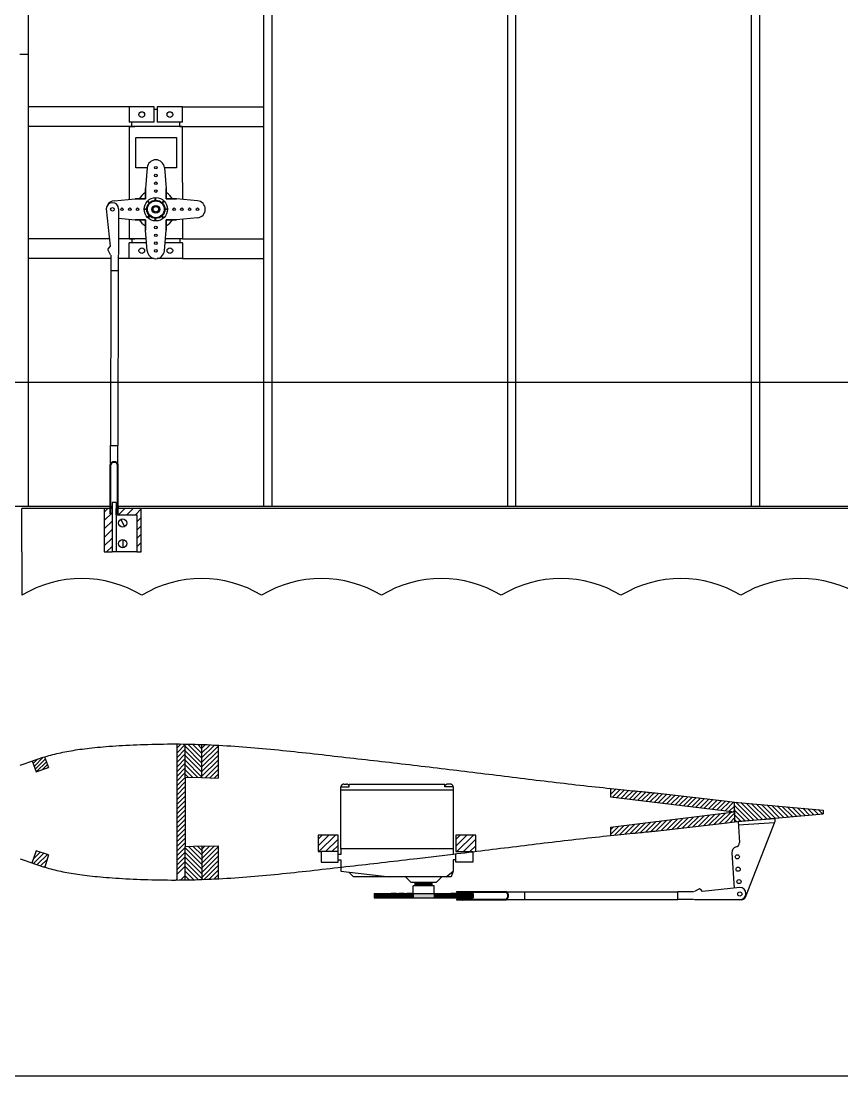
# Model space of a CAD drawing. Extents: x -766 to 850, y -844 to 880.
# Drawn here: x -492.8 to -177.4, y -844.1 to -438.7 of the extents above; entities that cross this region are included whole.
import ezdxf

# ---------------------------------------------------------------- set-up
doc = ezdxf.new("R2010")
doc.units = 0
doc.header["$LTSCALE"] = 25
doc.header["$MEASUREMENT"] = 0
doc.linetypes.add('HIDDEN', pattern=[9.525, 6.35, -3.175])
for name, color, linetype in [('1', 7, 'CONTINUOUS'), ('CONTINUOUS', 7, 'CONTINUOUS'), ('LAYER1', 7, 'CONTINUOUS')]:
    doc.layers.add(name, color=color, linetype=linetype)

# ---------------------------------------------------------------- blocks, each defined once
blk = doc.blocks.new('*U29')
at = {"layer": 'CONTINUOUS', "color": 7, "linetype": 'Continuous'}
for p, q in [((16.169, 6.956), (15.898, 7.228)), ((16.234, 6.962), (15.975, 7.221)), ((16.299, 6.968), (16.053, 7.214)), ((16.364, 6.974), (16.131, 7.207)), ((16.429, 6.98), (16.209, 7.2)), ((16.493, 6.986), (16.287, 7.193)), ((16.558, 6.992), (16.364, 7.186)), ((16.105, 6.951), (15.878, 7.177)), ((16.04, 6.945), (15.878, 7.106)), ((15.975, 6.939), (15.878, 7.035)), ((16.623, 6.998), (16.442, 7.178)), ((16.688, 7.004), (16.52, 7.171)), ((16.753, 7.01), (16.598, 7.164)), ((16.817, 7.015), (16.676, 7.157)), ((16.882, 7.021), (16.753, 7.15)), ((16.947, 7.027), (16.831, 7.143)), ((17.012, 7.033), (16.909, 7.136)), ((17.077, 7.039), (16.987, 7.129)), ((17.141, 7.045), (17.065, 7.122)), ((17.206, 7.051), (17.143, 7.115)), ((15.91, 6.933), (15.878, 6.965))]:
    blk.add_line(p, q, dxfattribs=at)
blk = doc.blocks.new('*U30')
at = {"layer": 'CONTINUOUS', "color": 7, "linetype": 'Continuous'}
for p, q in [((6.343, 11.616), (6.398, 11.671)), ((6.559, 11.578), (6.652, 11.671)), ((6.686, 11.578), (6.78, 11.671)), ((6.813, 11.578), (6.9, 11.665)), ((6.343, 11.489), (6.46, 11.606)), ((6.835, 11.472), (6.9, 11.538)), ((6.343, 11.362), (6.46, 11.479)), ((6.343, 11.234), (6.46, 11.352)), ((6.835, 11.345), (6.9, 11.41)), ((6.343, 11.107), (6.46, 11.225)), ((6.835, 11.218), (6.9, 11.283)), ((6.378, 11.015), (6.46, 11.097)), ((6.835, 11.09), (6.9, 11.156)), ((6.887, 11.015), (6.9, 11.029))]:
    blk.add_line(p, q, dxfattribs=at)
blk = doc.blocks.new('*U31')
at = {"layer": 'CONTINUOUS', "color": 3, "linetype": 'Continuous'}
for p, q in [((11.663, 6.664), (11.729, 6.73)), ((11.663, 6.565), (11.828, 6.73)), ((11.677, 6.48), (11.927, 6.73)), ((11.776, 6.48), (11.963, 6.667)), ((11.875, 6.48), (11.963, 6.568))]:
    blk.add_line(p, q, dxfattribs=at)
blk = doc.blocks.new('*U32')
at = {"layer": 'CONTINUOUS', "color": 3, "linetype": 'Continuous'}
for p, q in [((9.58, 6.668), (9.641, 6.73)), ((9.58, 6.569), (9.74, 6.73)), ((9.589, 6.48), (9.839, 6.73)), ((9.688, 6.48), (9.88, 6.671)), ((9.787, 6.48), (9.88, 6.572))]:
    blk.add_line(p, q, dxfattribs=at)
blk = doc.blocks.new('*U33')
at = {"layer": 'CONTINUOUS', "color": 7, "linetype": 'Continuous'}
for p, q in [((7.817, 6.358), (7.621, 6.554)), ((7.817, 6.429), (7.69, 6.556)), ((7.817, 6.499), (7.758, 6.559)), ((7.817, 6.287), (7.568, 6.536)), ((7.817, 6.216), (7.568, 6.465)), ((7.817, 6.146), (7.568, 6.394)), ((7.817, 6.075), (7.568, 6.324)), ((7.765, 6.057), (7.568, 6.253)), ((7.696, 6.055), (7.568, 6.182)), ((7.627, 6.053), (7.568, 6.112))]:
    blk.add_line(p, q, dxfattribs=at)
blk = doc.blocks.new('*U34')
at = {"layer": 'CONTINUOUS', "color": 7, "linetype": 'Continuous'}
for p, q in [((7.817, 6.374), (8.011, 6.567)), ((7.817, 6.445), (7.937, 6.565)), ((7.817, 6.515), (7.864, 6.562)), ((7.817, 6.303), (8.066, 6.552)), ((7.817, 6.233), (8.066, 6.481)), ((7.817, 6.162), (8.066, 6.411)), ((7.817, 6.091), (8.066, 6.34)), ((7.856, 6.06), (8.066, 6.269)), ((7.93, 6.063), (8.066, 6.198)), ((8.004, 6.066), (8.066, 6.128))]:
    blk.add_line(p, q, dxfattribs=at)
blk = doc.blocks.new('*U35')
at = {"layer": 'CONTINUOUS', "color": 7, "linetype": 'Continuous'}
for p, q in [((5.268, 7.812), (5.338, 7.882)), ((5.282, 7.77), (5.42, 7.908)), ((5.297, 7.727), (5.452, 7.883)), ((5.313, 7.687), (5.467, 7.841)), ((5.401, 7.718), (5.482, 7.799)), ((5.488, 7.749), (5.496, 7.757))]:
    blk.add_line(p, q, dxfattribs=at)
blk = doc.blocks.new('*U36')
at = {"layer": 'CONTINUOUS', "color": 7, "linetype": 'Continuous'}
for p, q in [((5.266, 6.364), (5.375, 6.473)), ((5.272, 6.3), (5.429, 6.456)), ((5.303, 6.472), (5.322, 6.49)), ((5.325, 6.282), (5.482, 6.439)), ((5.379, 6.265), (5.477, 6.363)), ((5.433, 6.248), (5.447, 6.262))]:
    blk.add_line(p, q, dxfattribs=at)
blk = doc.blocks.new('*U37')
at = {"layer": 'CONTINUOUS', "color": 7, "linetype": 'Continuous'}
for p, q in [((7.816, 8.039), (7.876, 8.099)), ((7.816, 7.968), (7.944, 8.096)), ((7.816, 7.898), (8.012, 8.093)), ((7.816, 7.827), (8.066, 8.077)), ((7.816, 7.756), (8.066, 8.006)), ((7.816, 7.685), (8.066, 7.935)), ((7.816, 7.615), (8.066, 7.865)), ((7.869, 7.597), (8.066, 7.794)), ((7.938, 7.595), (8.066, 7.723)), ((8.006, 7.593), (8.066, 7.653))]:
    blk.add_line(p, q, dxfattribs=at)
blk = doc.blocks.new('*U38')
at = {"layer": 'CONTINUOUS', "color": 7, "linetype": 'Continuous'}
for p, q in [((7.816, 7.826), (7.568, 8.074)), ((7.816, 7.756), (7.568, 8.003)), ((7.816, 7.897), (7.606, 8.107)), ((7.816, 7.968), (7.678, 8.106)), ((7.816, 8.038), (7.751, 8.104)), ((7.816, 7.685), (7.568, 7.932)), ((7.816, 7.614), (7.568, 7.862)), ((7.758, 7.601), (7.568, 7.791)), ((7.685, 7.604), (7.568, 7.72)), ((7.612, 7.606), (7.568, 7.65))]:
    blk.add_line(p, q, dxfattribs=at)
blk = doc.blocks.new('*U39')
at = {"layer": 'CONTINUOUS', "color": 7, "linetype": 'Continuous'}
for p, q in [((7.441, 8.043), (7.507, 8.109)), ((7.441, 7.972), (7.568, 8.099)), ((7.441, 7.901), (7.568, 8.029)), ((7.441, 7.83), (7.568, 7.958)), ((7.441, 7.76), (7.568, 7.887)), ((7.441, 7.689), (7.568, 7.816)), ((7.441, 7.618), (7.568, 7.746)), ((7.441, 7.548), (7.568, 7.675)), ((7.441, 7.477), (7.568, 7.604)), ((7.441, 7.406), (7.568, 7.534)), ((7.441, 7.335), (7.568, 7.463)), ((7.441, 7.265), (7.568, 7.392)), ((7.441, 7.194), (7.568, 7.321)), ((7.441, 7.123), (7.568, 7.251)), ((7.441, 7.053), (7.568, 7.18)), ((7.441, 6.982), (7.568, 7.109)), ((7.441, 6.911), (7.568, 7.039)), ((7.441, 6.84), (7.568, 6.968)), ((7.441, 6.77), (7.568, 6.897)), ((7.441, 6.699), (7.568, 6.826)), ((7.441, 6.628), (7.568, 6.756)), ((7.441, 6.558), (7.568, 6.685)), ((7.441, 6.487), (7.568, 6.614)), ((7.441, 6.416), (7.568, 6.544)), ((7.441, 6.345), (7.568, 6.473)), ((7.441, 6.275), (7.568, 6.402)), ((7.441, 6.204), (7.568, 6.332)), ((7.441, 6.133), (7.568, 6.261)), ((7.5, 6.051), (7.568, 6.119)), ((7.429, 6.051), (7.441, 6.063))]:
    blk.add_line(p, q, dxfattribs=at)
blk = doc.blocks.new('*U43')
at = {"layer": 'CONTINUOUS', "color": 7, "linetype": 'Continuous'}
for p, q in [((15.251, 6.858), (15.417, 7.023)), ((15.331, 6.867), (15.497, 7.033)), ((15.411, 6.876), (15.578, 7.043)), ((15.491, 6.885), (15.659, 7.053)), ((15.571, 6.895), (15.739, 7.063)), ((15.651, 6.904), (15.82, 7.073)), ((15.731, 6.913), (15.878, 7.061)), ((14.003, 6.741), (14.127, 6.864)), ((14.063, 6.73), (14.207, 6.874)), ((14.141, 6.738), (14.288, 6.884)), ((14.22, 6.746), (14.368, 6.894)), ((14.299, 6.754), (14.449, 6.904)), ((14.378, 6.762), (14.53, 6.914)), ((14.456, 6.77), (14.61, 6.924)), ((14.535, 6.778), (14.691, 6.934)), ((14.613, 6.785), (14.772, 6.944)), ((14.692, 6.793), (14.852, 6.954)), ((14.772, 6.803), (14.933, 6.964)), ((14.852, 6.812), (15.014, 6.973)), ((14.932, 6.821), (15.094, 6.983)), ((15.012, 6.83), (15.175, 6.993)), ((15.092, 6.839), (15.255, 7.003)), ((15.171, 6.849), (15.336, 7.013)), ((15.811, 6.922), (15.878, 6.99)), ((14.003, 6.812), (14.046, 6.854))]:
    blk.add_line(p, q, dxfattribs=at)
blk = doc.blocks.new('*U44')
at = {"layer": 'CONTINUOUS', "color": 7, "linetype": 'Continuous'}
for p, q in [((14.003, 7.417), (14.021, 7.434)), ((14.003, 7.346), (14.085, 7.428)), ((14.035, 7.307), (14.149, 7.421)), ((14.098, 7.299), (14.213, 7.415)), ((14.161, 7.291), (14.278, 7.408)), ((14.224, 7.283), (14.342, 7.402)), ((14.287, 7.276), (14.406, 7.395)), ((14.35, 7.268), (14.47, 7.389)), ((14.413, 7.26), (14.535, 7.382)), ((14.476, 7.252), (14.599, 7.376)), ((14.539, 7.245), (14.663, 7.369)), ((14.602, 7.237), (14.727, 7.362)), ((14.665, 7.229), (14.79, 7.355)), ((14.727, 7.221), (14.854, 7.348)), ((14.79, 7.214), (14.917, 7.34)), ((14.853, 7.206), (14.981, 7.333)), ((14.916, 7.198), (15.044, 7.326)), ((14.979, 7.19), (15.107, 7.319)), ((15.042, 7.183), (15.171, 7.311)), ((15.105, 7.175), (15.234, 7.304)), ((15.168, 7.167), (15.298, 7.297)), ((15.231, 7.16), (15.361, 7.289)), ((15.294, 7.152), (15.424, 7.282)), ((15.357, 7.144), (15.488, 7.275)), ((15.42, 7.136), (15.551, 7.268)), ((15.483, 7.129), (15.615, 7.26)), ((15.546, 7.121), (15.678, 7.253)), ((15.609, 7.113), (15.742, 7.246)), ((15.672, 7.105), (15.805, 7.238)), ((15.735, 7.098), (15.868, 7.231)), ((15.798, 7.09), (15.878, 7.17)), ((15.861, 7.082), (15.878, 7.1))]:
    blk.add_line(p, q, dxfattribs=at)

msp = doc.modelspace()

# ---------------------------------------------------------------- linework, layer by layer
at = {"layer": '1', "color": 7, "linetype": 'Continuous'}
for p, q in [((-460.05, -717.55), (-458.87, -717.46)), ((-458.87, -717.46), (-457.65, -717.37)), ((-457.65, -717.37), (-456.4, -717.29)), ((-456.4, -717.29), (-455.12, -717.2)), ((-455.12, -717.2), (-453.81, -717.13)), ((-453.81, -717.13), (-452.47, -717.05)), ((-452.47, -717.05), (-451.11, -716.98)), ((-451.11, -716.98), (-449.73, -716.91)), ((-449.73, -716.91), (-448.32, -716.85)), ((-448.32, -716.85), (-446.9, -716.8)), ((-446.9, -716.8), (-445.46, -716.74)), ((-445.46, -716.74), (-444, -716.7)), ((-444, -716.7), (-442.52, -716.66)), ((-442.52, -716.66), (-441.04, -716.62)), ((-441.04, -716.62), (-439.54, -716.59)), ((-439.54, -716.59), (-438.03, -716.57)), ((-438.03, -716.57), (-436.52, -716.56)), ((-436.52, -716.56), (-435, -716.55)), ((-435, -716.55), (-433.48, -716.55)), ((-433.48, -716.55), (-431.96, -716.56)), ((-431.96, -716.56), (-430.43, -716.57)), ((-430.43, -716.57), (-428.91, -716.6)), ((-428.91, -716.6), (-427.39, -716.63)), ((-427.39, -716.63), (-425.86, -716.67)), ((-425.86, -716.67), (-424.34, -716.71)), ((-422.81, -716.76), (-421.29, -716.82)), ((-421.29, -716.82), (-419.77, -716.89)), ((-419.77, -716.89), (-418.24, -716.96)), ((-418.24, -716.96), (-417.03, -717.02)), ((-416.72, -717.04), (-415.19, -717.13)), ((-415.19, -717.13), (-413.67, -717.22)), ((-413.67, -717.22), (-412.15, -717.31)), ((-412.15, -717.31), (-410.62, -717.41)), ((-410.62, -717.41), (-409.1, -717.52)), ((-409.1, -717.52), (-407.57, -717.63)), ((-484.27, -721.68), (-483.53, -721.46)), ((-483.53, -721.46), (-482.79, -721.25)), ((-482.79, -721.25), (-482.05, -721.04)), ((-482.05, -721.04), (-481.3, -720.84)), ((-481.3, -720.84), (-480.55, -720.64)), ((-480.55, -720.64), (-479.8, -720.45)), ((-479.8, -720.45), (-479.05, -720.27)), ((-479.05, -720.27), (-478.29, -720.09)), ((-478.29, -720.09), (-477.52, -719.92)), ((-477.52, -719.92), (-476.75, -719.75)), ((-476.75, -719.75), (-475.97, -719.59)), ((-475.97, -719.59), (-475.19, -719.43)), ((-475.19, -719.43), (-474.39, -719.28)), ((-474.39, -719.28), (-473.58, -719.14)), ((-473.58, -719.14), (-472.75, -719)), ((-472.75, -719), (-471.91, -718.86)), ((-471.91, -718.86), (-471.05, -718.73)), ((-471.05, -718.73), (-470.18, -718.61)), ((-470.18, -718.61), (-469.28, -718.49)), ((-469.28, -718.49), (-468.36, -718.37)), ((-468.36, -718.37), (-467.42, -718.26)), ((-467.42, -718.26), (-466.46, -718.14)), ((-466.46, -718.14), (-465.46, -718.04)), ((-465.46, -718.04), (-464.44, -717.93)), ((-464.44, -717.93), (-463.39, -717.83)), ((-463.39, -717.83), (-462.31, -717.74)), ((-462.31, -717.74), (-461.2, -717.64)), ((-461.2, -717.64), (-460.05, -717.55)), ((-407.57, -717.63), (-406.05, -717.75)), ((-406.05, -717.75), (-404.53, -717.87)), ((-404.53, -717.87), (-403, -718)), ((-403, -718), (-401.48, -718.13)), ((-401.48, -718.13), (-399.95, -718.27)), ((-399.95, -718.27), (-398.43, -718.41)), ((-398.43, -718.41), (-396.91, -718.55)), ((-396.91, -718.55), (-395.38, -718.7)), ((-395.38, -718.7), (-393.86, -718.85)), ((-393.86, -718.85), (-392.33, -719)), ((-392.33, -719), (-390.81, -719.16)), ((-390.81, -719.16), (-389.29, -719.31)), ((-389.29, -719.31), (-387.76, -719.48)), ((-387.76, -719.48), (-386.24, -719.64)), ((-386.24, -719.64), (-384.71, -719.8)), ((-384.71, -719.8), (-383.19, -719.97)), ((-383.19, -719.97), (-381.67, -720.14)), ((-381.67, -720.14), (-380.14, -720.31)), ((-380.14, -720.31), (-378.62, -720.48)), ((-378.62, -720.48), (-377.09, -720.65)), ((-377.09, -720.65), (-375.57, -720.83)), ((-375.57, -720.83), (-374.05, -721)), ((-374.05, -721), (-372.52, -721.18)), ((-372.52, -721.18), (-371, -721.35)), ((-371, -721.35), (-369.47, -721.52)), ((-369.47, -721.52), (-367.95, -721.7)), ((-493.07, -724.71), (-492.33, -724.43)), ((-492.33, -724.43), (-491.6, -724.16)), ((-491.6, -724.16), (-490.86, -723.89)), ((-490.86, -723.89), (-490.13, -723.62)), ((-490.13, -723.62), (-489.4, -723.36)), ((-489.4, -723.36), (-488.66, -723.1)), ((-488.66, -723.1), (-487.93, -722.85)), ((-487.93, -722.85), (-487.2, -722.61)), ((-487.2, -722.61), (-486.47, -722.37)), ((-486.47, -722.37), (-485.74, -722.13)), ((-485.74, -722.13), (-485, -721.9)), ((-485, -721.9), (-484.27, -721.68)), ((-367.95, -721.7), (-366.43, -721.87)), ((-366.43, -721.87), (-364.9, -722.04)), ((-364.9, -722.04), (-363.38, -722.22)), ((-363.38, -722.22), (-361.85, -722.39)), ((-361.85, -722.39), (-360.33, -722.57)), ((-360.33, -722.57), (-358.81, -722.74)), ((-358.81, -722.74), (-357.28, -722.91)), ((-357.28, -722.91), (-355.76, -723.09)), ((-355.76, -723.09), (-354.23, -723.26)), ((-354.23, -723.26), (-352.71, -723.44)), ((-352.71, -723.44), (-351.19, -723.61)), ((-351.19, -723.61), (-349.66, -723.79)), ((-349.66, -723.79), (-348.14, -723.97)), ((-348.14, -723.97), (-346.61, -724.14)), ((-346.61, -724.14), (-345.09, -724.32)), ((-345.09, -724.32), (-343.57, -724.5)), ((-343.57, -724.5), (-342.04, -724.68)), ((-342.04, -724.68), (-340.52, -724.85)), ((-340.52, -724.85), (-338.99, -725.03)), ((-338.99, -725.03), (-337.47, -725.21)), ((-337.47, -725.21), (-335.95, -725.39)), ((-335.95, -725.39), (-334.42, -725.58)), ((-334.42, -725.58), (-332.9, -725.76)), ((-332.9, -725.76), (-331.37, -725.94)), ((-331.37, -725.94), (-329.85, -726.12)), ((-329.85, -726.12), (-328.33, -726.31)), ((-328.33, -726.31), (-326.8, -726.49)), ((-326.8, -726.49), (-325.28, -726.67)), ((-325.28, -726.67), (-323.75, -726.86)), ((-323.75, -726.86), (-322.23, -727.04)), ((-322.23, -727.04), (-320.71, -727.23)), ((-320.71, -727.23), (-319.18, -727.42)), ((-319.18, -727.42), (-317.66, -727.6)), ((-317.66, -727.6), (-316.13, -727.79)), ((-316.13, -727.79), (-314.61, -727.98)), ((-314.61, -727.98), (-313.09, -728.16)), ((-313.09, -728.16), (-311.56, -728.35)), ((-311.56, -728.35), (-310.04, -728.54)), ((-310.04, -728.54), (-308.51, -728.73)), ((-308.51, -728.73), (-306.99, -728.91)), ((-306.99, -728.91), (-305.47, -729.1)), ((-305.47, -729.1), (-303.94, -729.29)), ((-303.94, -729.29), (-302.42, -729.48)), ((-302.42, -729.48), (-300.89, -729.67)), ((-300.89, -729.67), (-299.37, -729.85)), ((-299.37, -729.85), (-297.85, -730.04)), ((-297.85, -730.04), (-296.32, -730.23)), ((-296.32, -730.23), (-294.8, -730.41)), ((-294.8, -730.41), (-293.27, -730.6)), ((-293.27, -730.6), (-291.75, -730.78)), ((-291.75, -730.78), (-290.23, -730.96)), ((-290.23, -730.96), (-288.7, -731.14)), ((-288.7, -731.14), (-287.18, -731.33)), ((-287.18, -731.33), (-285.65, -731.5)), ((-285.65, -731.5), (-284.13, -731.68)), ((-284.13, -731.68), (-282.61, -731.86)), ((-282.61, -731.86), (-281.08, -732.03)), ((-281.08, -732.03), (-279.56, -732.2)), ((-279.56, -732.2), (-278.03, -732.37)), ((-278.03, -732.37), (-276.51, -732.54)), ((-276.51, -732.54), (-275, -732.71)), ((-275, -732.71), (-273.5, -732.87)), ((-273.5, -732.87), (-272.02, -733.03)), ((-272.02, -733.03), (-270.55, -733.19)), ((-270.55, -733.19), (-269.11, -733.34)), ((-269.11, -733.34), (-267.69, -733.49)), ((-267.69, -733.49), (-266.3, -733.64)), ((-266.3, -733.64), (-264.95, -733.78)), ((-264.95, -733.78), (-263.64, -733.91)), ((-263.64, -733.91), (-262.37, -734.04)), ((-262.37, -734.04), (-261.14, -734.17)), ((-261.14, -734.17), (-259.96, -734.29)), ((-259.96, -734.29), (-258.84, -734.4)), ((-258.84, -734.4), (-257.77, -734.51)), ((-257.77, -734.51), (-256.77, -734.61)), ((-256.77, -734.61), (-255.83, -734.7)), ((-255.83, -734.7), (-254.96, -734.79)), ((-254.96, -734.79), (-254.16, -734.87)), ((-254.16, -734.87), (-253.43, -734.94)), ((-253.43, -734.94), (-252.78, -735.01)), ((-252.78, -735.01), (-252.2, -735.07)), ((-252.2, -735.07), (-251.68, -735.12)), ((-251.68, -735.12), (-251.22, -735.16)), ((-251.22, -735.16), (-250.82, -735.2)), ((-250.82, -735.2), (-250.47, -735.24)), ((-250.47, -735.24), (-250.17, -735.27)), ((-250.17, -735.27), (-249.92, -735.29)), ((-249.92, -735.29), (-249.71, -735.32)), ((-249.71, -735.32), (-249.54, -735.33)), ((-249.54, -735.33), (-249.4, -735.35)), ((-249.4, -735.35), (-249.29, -735.36)), ((-249.29, -735.36), (-249.21, -735.37)), ((-249.21, -735.37), (-249.16, -735.37)), ((-249.16, -735.37), (-249.12, -735.37)), ((-249.12, -735.37), (-249.09, -735.38)), ((-249.09, -735.38), (-249.08, -735.38)), ((-249.08, -735.38), (-249.08, -735.38)), ((-249.08, -735.38), (-221.41, -738.56)), ((-218.6, -741.72), (-218.6, -743.67)), ((-249.08, -750.01), (-221.41, -746.83)), ((-287.18, -754.06), (-285.65, -753.88)), ((-285.65, -753.88), (-284.13, -753.71)), ((-284.13, -753.71), (-282.61, -753.53)), ((-282.61, -753.53), (-281.08, -753.36)), ((-281.08, -753.36), (-279.56, -753.18)), ((-279.56, -753.18), (-278.03, -753.01)), ((-278.03, -753.01), (-276.51, -752.85)), ((-276.51, -752.85), (-275, -752.68)), ((-275, -752.68), (-273.5, -752.52)), ((-273.5, -752.52), (-272.02, -752.36)), ((-272.02, -752.36), (-270.55, -752.2)), ((-270.55, -752.2), (-269.11, -752.05)), ((-269.11, -752.05), (-267.69, -751.9)), ((-267.69, -751.9), (-266.3, -751.75)), ((-266.3, -751.75), (-264.95, -751.61)), ((-264.95, -751.61), (-263.64, -751.48)), ((-263.64, -751.48), (-262.37, -751.35)), ((-262.37, -751.35), (-261.14, -751.22)), ((-261.14, -751.22), (-259.96, -751.1)), ((-259.96, -751.1), (-258.84, -750.99)), ((-258.84, -750.99), (-257.77, -750.88)), ((-257.77, -750.88), (-256.77, -750.78)), ((-256.77, -750.78), (-255.83, -750.68)), ((-255.83, -750.68), (-254.96, -750.6)), ((-254.96, -750.6), (-254.16, -750.52)), ((-254.16, -750.52), (-253.43, -750.44)), ((-253.43, -750.44), (-252.78, -750.38)), ((-252.78, -750.38), (-252.2, -750.32)), ((-252.2, -750.32), (-251.68, -750.27)), ((-251.68, -750.27), (-251.22, -750.22)), ((-251.22, -750.22), (-250.82, -750.18)), ((-250.82, -750.18), (-250.47, -750.15)), ((-250.47, -750.15), (-250.17, -750.12)), ((-250.17, -750.12), (-249.92, -750.09)), ((-249.92, -750.09), (-249.71, -750.07)), ((-249.71, -750.07), (-249.54, -750.06)), ((-249.54, -750.06), (-249.4, -750.04)), ((-249.4, -750.04), (-249.29, -750.03)), ((-249.29, -750.03), (-249.21, -750.02)), ((-249.21, -750.02), (-249.16, -750.02)), ((-249.16, -750.02), (-249.12, -750.01)), ((-249.12, -750.01), (-249.09, -750.01)), ((-249.09, -750.01), (-249.08, -750.01)), ((-249.08, -750.01), (-249.08, -750.01)), ((-320.71, -758.16), (-319.18, -757.97)), ((-319.18, -757.97), (-317.66, -757.79)), ((-317.66, -757.79), (-316.13, -757.6)), ((-316.13, -757.6), (-314.61, -757.41)), ((-314.61, -757.41), (-313.09, -757.23)), ((-313.09, -757.23), (-311.56, -757.04)), ((-311.56, -757.04), (-310.04, -756.85)), ((-310.04, -756.85), (-308.51, -756.66)), ((-308.51, -756.66), (-306.99, -756.47)), ((-306.99, -756.47), (-305.47, -756.29)), ((-305.47, -756.29), (-303.94, -756.1)), ((-303.94, -756.1), (-302.42, -755.91)), ((-302.42, -755.91), (-300.89, -755.72)), ((-300.89, -755.72), (-299.37, -755.53)), ((-299.37, -755.53), (-297.85, -755.35)), ((-297.85, -755.35), (-296.32, -755.16)), ((-296.32, -755.16), (-294.8, -754.98)), ((-294.8, -754.98), (-293.27, -754.79)), ((-293.27, -754.79), (-291.75, -754.61)), ((-291.75, -754.61), (-290.23, -754.43)), ((-290.23, -754.43), (-288.7, -754.24)), ((-288.7, -754.24), (-287.18, -754.06)), ((-493.07, -760.68), (-492.33, -760.96)), ((-492.33, -760.96), (-491.6, -761.23)), ((-491.6, -761.23), (-490.86, -761.5)), ((-490.86, -761.5), (-490.13, -761.77)), ((-490.13, -761.77), (-489.4, -762.03)), ((-489.4, -762.03), (-488.66, -762.28)), ((-355.76, -762.3), (-354.23, -762.12)), ((-354.23, -762.12), (-352.71, -761.95)), ((-352.71, -761.95), (-351.19, -761.77)), ((-351.19, -761.77), (-349.66, -761.6)), ((-349.66, -761.6), (-348.14, -761.42)), ((-348.14, -761.42), (-346.61, -761.25)), ((-346.61, -761.25), (-345.09, -761.07)), ((-345.09, -761.07), (-343.57, -760.89)), ((-343.57, -760.89), (-342.04, -760.71)), ((-342.04, -760.71), (-340.52, -760.53)), ((-326.8, -758.9), (-325.28, -758.71)), ((-325.28, -758.71), (-323.75, -758.53)), ((-323.75, -758.53), (-322.23, -758.34)), ((-322.23, -758.34), (-320.71, -758.16)), ((-488.66, -762.28), (-487.93, -762.53)), ((-487.93, -762.53), (-487.2, -762.78)), ((-487.2, -762.78), (-486.47, -763.02)), ((-486.47, -763.02), (-485.74, -763.26)), ((-485.74, -763.26), (-485, -763.49)), ((-485, -763.49), (-484.27, -763.71)), ((-484.27, -763.71), (-483.68, -763.88)), ((-483.53, -763.93), (-482.79, -764.14)), ((-482.79, -764.14), (-482.05, -764.35)), ((-482.05, -764.35), (-481.3, -764.55)), ((-481.3, -764.55), (-480.55, -764.75)), ((-480.55, -764.75), (-479.8, -764.94)), ((-479.8, -764.94), (-479.05, -765.12)), ((-479.05, -765.12), (-478.29, -765.3)), ((-478.29, -765.3), (-477.52, -765.47)), ((-477.52, -765.47), (-476.75, -765.64)), ((-476.75, -765.64), (-475.97, -765.8)), ((-475.97, -765.8), (-475.19, -765.95)), ((-475.19, -765.95), (-474.39, -766.1)), ((-474.39, -766.1), (-473.58, -766.25)), ((-390.81, -766.23), (-389.29, -766.07)), ((-389.29, -766.07), (-387.76, -765.91)), ((-387.76, -765.91), (-386.24, -765.75)), ((-386.24, -765.75), (-384.71, -765.58)), ((-384.71, -765.58), (-383.19, -765.42)), ((-383.19, -765.42), (-381.67, -765.25)), ((-381.67, -765.25), (-380.14, -765.08)), ((-380.14, -765.08), (-378.62, -764.91)), ((-378.62, -764.91), (-377.09, -764.73)), ((-377.09, -764.73), (-375.57, -764.56)), ((-375.57, -764.56), (-374.05, -764.39)), ((-374.05, -764.39), (-372.52, -764.21)), ((-372.52, -764.21), (-371, -764.04)), ((-371, -764.04), (-369.47, -763.86)), ((-369.47, -763.86), (-367.95, -763.69)), ((-367.95, -763.69), (-366.43, -763.52)), ((-366.43, -763.52), (-364.9, -763.34)), ((-364.9, -763.34), (-363.38, -763.17)), ((-363.38, -763.17), (-361.85, -763)), ((-361.85, -763), (-360.33, -762.82)), ((-360.33, -762.82), (-358.81, -762.65)), ((-358.81, -762.65), (-357.28, -762.47)), ((-357.28, -762.47), (-355.76, -762.3)), ((-473.58, -766.25), (-472.75, -766.39)), ((-472.75, -766.39), (-471.91, -766.52)), ((-471.91, -766.52), (-471.05, -766.65)), ((-471.05, -766.65), (-470.18, -766.78)), ((-470.18, -766.78), (-469.28, -766.9)), ((-469.28, -766.9), (-468.36, -767.02)), ((-468.36, -767.02), (-467.42, -767.13)), ((-467.42, -767.13), (-466.46, -767.24)), ((-466.46, -767.24), (-465.46, -767.35)), ((-465.46, -767.35), (-464.44, -767.45)), ((-464.44, -767.45), (-463.39, -767.55)), ((-463.39, -767.55), (-462.31, -767.65)), ((-462.31, -767.65), (-461.2, -767.75)), ((-461.2, -767.75), (-460.05, -767.84)), ((-460.05, -767.84), (-458.87, -767.93)), ((-458.87, -767.93), (-457.65, -768.02)), ((-457.65, -768.02), (-456.4, -768.1)), ((-456.4, -768.1), (-455.12, -768.18)), ((-455.12, -768.18), (-453.81, -768.26)), ((-453.81, -768.26), (-452.47, -768.34)), ((-452.47, -768.34), (-451.11, -768.41)), ((-451.11, -768.41), (-449.73, -768.47)), ((-449.73, -768.47), (-448.32, -768.54)), ((-448.32, -768.54), (-446.9, -768.59)), ((-446.9, -768.59), (-445.46, -768.64)), ((-445.46, -768.64), (-444, -768.69)), ((-444, -768.69), (-442.52, -768.73)), ((-442.52, -768.73), (-441.04, -768.77)), ((-441.04, -768.77), (-439.54, -768.79)), ((-439.54, -768.79), (-438.03, -768.82)), ((-438.03, -768.82), (-436.52, -768.83)), ((-436.52, -768.83), (-435, -768.84)), ((-435, -768.84), (-433.48, -768.84)), ((-433.48, -768.84), (-431.96, -768.83)), ((-431.96, -768.83), (-430.43, -768.82)), ((-429.67, -768.8), (-428.91, -768.79)), ((-428.91, -768.79), (-427.39, -768.76)), ((-427.39, -768.76), (-425.86, -768.72)), ((-425.86, -768.72), (-424.34, -768.68)), ((-422.81, -768.63), (-421.29, -768.57)), ((-421.29, -768.57), (-419.77, -768.5)), ((-419.77, -768.5), (-418.24, -768.43)), ((-418.24, -768.43), (-416.72, -768.35)), ((-416.72, -768.35), (-415.19, -768.26)), ((-415.19, -768.26), (-413.67, -768.17)), ((-413.67, -768.17), (-412.15, -768.08)), ((-412.15, -768.08), (-410.62, -767.97)), ((-410.62, -767.97), (-409.1, -767.87)), ((-409.1, -767.87), (-407.57, -767.75)), ((-407.57, -767.75), (-406.05, -767.64)), ((-406.05, -767.64), (-404.53, -767.51)), ((-404.53, -767.51), (-403, -767.39)), ((-403, -767.39), (-401.48, -767.26)), ((-401.48, -767.26), (-399.95, -767.12)), ((-399.95, -767.12), (-398.43, -766.98)), ((-398.43, -766.98), (-396.91, -766.84)), ((-396.91, -766.84), (-395.38, -766.69)), ((-395.38, -766.69), (-393.86, -766.54)), ((-393.86, -766.54), (-392.33, -766.39)), ((-392.33, -766.39), (-390.81, -766.23))]:
    msp.add_line(p, q, dxfattribs=at)
at = {"layer": 'CONTINUOUS', "color": 7, "linetype": 'Continuous'}
for p, q in [((-305.91, -426.84), (-305.91, -577.65)), ((-302.73, -426.84), (-302.73, -577.65)), ((-212.25, -426.84), (-212.25, -577.65)), ((-209.07, -426.84), (-209.07, -577.65)), ((-490.06, -433.19), (-490.06, -577.65)), ((-399.57, -433.19), (-399.57, -577.65)), ((-396.4, -433.19), (-396.4, -577.65)), ((-451.23, -471.7), (-490.06, -471.7)), ((-430.74, -471.7), (-399.57, -471.7)), ((-451.23, -479.25), (-490.06, -479.25)), ((-431.82, -479.25), (-399.57, -479.25)), ((-444.26, -495.06), (-444.99, -503.06)), ((-444.26, -495.06), (-444.99, -503.06)), ((-444.26, -495.06), (-444.99, -503.06)), ((-437.71, -495.06), (-436.99, -503.06)), ((-437.71, -495.06), (-436.99, -503.06)), ((-437.71, -495.06), (-436.99, -503.06)), ((-444.99, -507.06), (-444.99, -503.06)), ((-444.99, -507.06), (-444.99, -503.06)), ((-444.99, -503.06), (-444.99, -507.06)), ((-444.99, -507.06), (-444.99, -503.06)), ((-444.99, -503.06), (-444.99, -507.06)), ((-444.99, -503.06), (-444.99, -507.06)), ((-441.18, -507.56), (-441.18, -506.56)), ((-440.99, -507.56), (-440.99, -506.56)), ((-440.99, -507.56), (-440.99, -506.56)), ((-440.99, -507.56), (-440.99, -506.56)), ((-440.99, -507.56), (-440.99, -506.56)), ((-440.99, -507.56), (-440.99, -506.56)), ((-436.99, -507.06), (-436.99, -503.06)), ((-436.99, -503.06), (-436.99, -507.06)), ((-436.99, -507.06), (-436.99, -503.06)), ((-436.99, -503.06), (-436.99, -507.06)), ((-436.99, -507.06), (-436.99, -503.06)), ((-436.99, -503.06), (-436.99, -507.06)), ((-456.99, -507.78), (-448.99, -507.06)), ((-444.99, -507.06), (-448.99, -507.06)), ((-448.99, -507.06), (-444.99, -507.06)), ((-444.99, -507.06), (-448.99, -507.06)), ((-448.99, -507.06), (-444.99, -507.06)), ((-444.99, -507.06), (-448.99, -507.06)), ((-448.99, -507.06), (-444.99, -507.06)), ((-443.5, -508.63), (-444.22, -507.93)), ((-443.37, -508.49), (-444.09, -507.79)), ((-443.37, -508.49), (-444.09, -507.79)), ((-443.37, -508.49), (-444.09, -507.79)), ((-443.37, -508.49), (-444.09, -507.79)), ((-443.37, -508.49), (-444.09, -507.79)), ((-438.57, -508.53), (-437.87, -507.81)), ((-438.43, -508.67), (-437.73, -507.95)), ((-438.43, -508.67), (-437.73, -507.95)), ((-438.43, -508.67), (-437.73, -507.95)), ((-438.43, -508.67), (-437.73, -507.95)), ((-438.43, -508.67), (-437.73, -507.95)), ((-436.99, -507.06), (-432.99, -507.06)), ((-432.99, -507.06), (-436.99, -507.06)), ((-436.99, -507.06), (-432.99, -507.06)), ((-432.99, -507.06), (-436.99, -507.06)), ((-436.99, -507.06), (-432.99, -507.06)), ((-432.99, -507.06), (-436.99, -507.06)), ((-424.99, -507.78), (-432.99, -507.06)), ((-424.99, -507.78), (-432.99, -507.06)), ((-424.99, -507.78), (-432.99, -507.06)), ((-460.07, -510.93), (-458.48, -525.22)), ((-455.3, -510.93), (-455.3, -528.39)), ((-455.3, -514.48), (-448.99, -515.06)), ((-445.49, -510.86), (-444.49, -510.86)), ((-445.49, -511.06), (-444.49, -511.06)), ((-445.49, -511.06), (-444.49, -511.06)), ((-445.49, -511.06), (-444.49, -511.06)), ((-445.49, -511.06), (-444.49, -511.06)), ((-445.49, -511.06), (-444.49, -511.06)), ((-444.18, -514.22), (-443.49, -513.51)), ((-444.04, -514.36), (-443.35, -513.64)), ((-444.04, -514.36), (-443.35, -513.64)), ((-444.04, -514.36), (-443.35, -513.64)), ((-444.04, -514.36), (-443.35, -513.64)), ((-444.04, -514.36), (-443.35, -513.64)), ((-441.18, -515.56), (-441.18, -514.56)), ((-440.99, -515.56), (-440.99, -514.56)), ((-440.99, -515.56), (-440.99, -514.56)), ((-440.99, -515.56), (-440.99, -514.56)), ((-440.99, -515.56), (-440.99, -514.56)), ((-440.99, -515.56), (-440.99, -514.56)), ((-438.12, -514.52), (-438.8, -513.79)), ((-437.97, -514.39), (-438.65, -513.65)), ((-437.97, -514.39), (-438.65, -513.65)), ((-437.97, -514.39), (-438.65, -513.65)), ((-437.97, -514.39), (-438.65, -513.65)), ((-437.97, -514.39), (-438.65, -513.65)), ((-437.49, -510.86), (-436.49, -510.86)), ((-437.49, -511.06), (-436.49, -511.06)), ((-437.49, -511.06), (-436.49, -511.06)), ((-437.49, -511.06), (-436.49, -511.06)), ((-437.49, -511.06), (-436.49, -511.06)), ((-437.49, -511.06), (-436.49, -511.06)), ((-424.99, -514.33), (-432.99, -515.06)), ((-424.99, -514.33), (-432.99, -515.06)), ((-424.99, -514.33), (-432.99, -515.06)), ((-448.99, -515.06), (-444.99, -515.06)), ((-444.99, -515.06), (-448.99, -515.06)), ((-448.99, -515.06), (-444.99, -515.06)), ((-448.99, -515.06), (-444.99, -515.06)), ((-444.99, -515.06), (-448.99, -515.06)), ((-444.99, -515.06), (-448.99, -515.06)), ((-444.99, -515.06), (-444.99, -519.06)), ((-444.99, -519.06), (-444.99, -515.06)), ((-444.99, -515.06), (-444.99, -519.06)), ((-444.99, -519.06), (-444.99, -515.06)), ((-444.99, -515.06), (-444.99, -519.06)), ((-444.99, -519.06), (-444.99, -515.06)), ((-436.99, -519.06), (-436.99, -515.06)), ((-436.99, -515.06), (-436.99, -519.06)), ((-436.99, -519.06), (-436.99, -515.06)), ((-436.99, -515.06), (-436.99, -519.06)), ((-436.99, -515.06), (-436.99, -519.06)), ((-436.99, -519.06), (-436.99, -515.06)), ((-436.99, -515.06), (-432.99, -515.06)), ((-432.99, -515.06), (-436.99, -515.06)), ((-436.99, -515.06), (-432.99, -515.06)), ((-432.99, -515.06), (-436.99, -515.06)), ((-432.99, -515.06), (-436.99, -515.06)), ((-436.99, -515.06), (-432.99, -515.06)), ((-458.79, -522.38), (-490.06, -522.38)), ((-451.23, -522.38), (-455.3, -522.38)), ((-444.26, -527.06), (-444.99, -519.06)), ((-444.26, -527.06), (-444.99, -519.06)), ((-444.26, -527.06), (-444.99, -519.06)), ((-437.71, -527.06), (-436.99, -519.06)), ((-437.71, -527.06), (-436.99, -519.06)), ((-437.71, -527.06), (-436.99, -519.06)), ((-430.74, -522.38), (-399.57, -522.38)), ((-459.42, -526.67), (-458.48, -528.39)), ((-458.48, -525.22), (-459.33, -526.07)), ((-458.31, -529.93), (-490.06, -529.93)), ((-458.31, -528.68), (-458.31, -534.74)), ((-455.47, -528.68), (-455.47, -534.74)), ((-451.23, -529.93), (-455.47, -529.93)), ((-430.74, -529.93), (-399.57, -529.93)), ((-458.31, -534.74), (-458.41, -601.88)), ((-455.47, -534.74), (-458.31, -534.74)), ((-455.47, -534.74), (-455.56, -601.88)), ((70.33, -577.65), (-634.52, -577.65)), ((-458.41, -601.88), (-455.56, -601.88)), ((-458.41, -608.79), (-458.41, -601.88)), ((-455.56, -608.79), (-455.56, -601.88)), ((-456.99, -608.05), (-456.99, -608.33)), ((-458.57, -628.07), (-458.57, -609.09)), ((-458.29, -628.07), (-458.29, -609.09)), ((-455.68, -628.07), (-455.68, -609.09)), ((-455.4, -628.07), (-455.4, -609.09)), ((-457.82, -623.69), (-457.82, -626.07)), ((-456.23, -623.69), (-456.23, -626.07)), ((-458.57, -625.28), (-634.52, -625.28)), ((-492.44, -642.74), (-492.44, -626.07)), ((-478.27, -626.07), (-492.44, -626.07)), ((-457.82, -626.07), (-478.27, -626.07)), ((-460.8, -626.07), (-460.8, -642.74)), ((-458.57, -626.07), (-460.8, -626.07)), ((-458.57, -628.07), (-458.29, -628.07)), ((-457.82, -625.28), (-458.29, -625.28)), ((-458.29, -625.56), (-457.82, -625.56)), ((-458.29, -625.82), (-457.82, -625.82)), ((-457.82, -626.07), (-458.29, -626.07)), ((-455.89, -625.28), (-456.23, -625.28)), ((-456.23, -625.56), (-455.89, -625.56)), ((-455.89, -625.82), (-456.23, -625.82)), ((-456.23, -625.82), (-455.89, -625.82)), ((-455.89, -626.07), (-456.23, -626.07)), ((-455.68, -624.71), (-455.89, -624.71)), ((-455.89, -625.56), (-455.89, -624.71)), ((-455.89, -625.82), (-455.89, -625.56)), ((-455.89, -625.82), (-455.89, -626.1)), ((-455.89, -625.82), (-455.89, -626.67)), ((-455.68, -626.67), (-455.89, -626.67)), ((-455.68, -628.07), (-455.4, -628.07)), ((70.33, -625.28), (-455.4, -625.28)), ((-446.64, -626.07), (-455.4, -626.07)), ((-446.64, -642.74), (-446.64, -626.07)), ((69.53, -626.07), (-446.64, -626.07)), ((-456.23, -628.45), (-456.23, -642.74)), ((-492.44, -642.74), (-492.44, -659.41)), ((-460.8, -642.74), (-457.82, -642.74)), ((-448.3, -642.74), (-446.64, -642.74)), ((-432.91, -716.55), (-432.91, -768.84)), ((-429.67, -729.28), (-429.67, -716.58)), ((-424.34, -716.71), (-423.38, -716.74)), ((-423.38, -716.74), (-422.81, -716.76)), ((-423.38, -716.74), (-423.38, -729.5)), ((-417.03, -717.02), (-416.72, -717.04)), ((-417.03, -717.02), (-417.03, -729.72)), ((-483.71, -721.51), (-482.26, -725.6)), ((-488.47, -723.04), (-487.02, -727.29)), ((-483.71, -726.12), (-482.26, -725.6)), ((-487.02, -727.29), (-483.71, -726.12)), ((-429.67, -729.28), (-429.67, -756.1)), ((-429.67, -729.28), (-423.38, -729.5)), ((-423.38, -729.5), (-417.03, -729.72)), ((-266.22, -733.64), (-266.22, -736.84)), ((-266.22, -736.84), (-218.6, -742.69)), ((-221.41, -738.56), (-218.6, -738.88)), ((-218.6, -738.88), (-184.56, -741.99)), ((-218.6, -742.69), (-218.6, -738.88)), ((-266.22, -748.55), (-218.6, -742.69)), ((-218.6, -742.69), (-218.6, -746.5)), ((-218.6, -746.5), (-184.56, -743.4)), ((-217.29, -746.21), (-203.03, -745.26)), ((-202.97, -746.18), (-203.03, -745.26)), ((-184.56, -741.99), (-184.56, -743.4)), ((-266.22, -748.55), (-266.22, -751.74)), ((-221.41, -746.83), (-218.6, -746.5)), ((-217.29, -746.21), (-216.74, -754.37)), ((-203.23, -746.86), (-217.18, -747.79)), ((-214.44, -775.4), (-202.97, -746.18)), ((-487.02, -757.59), (-488.63, -762.3)), ((-482.26, -759.11), (-487.02, -757.59)), ((-423.35, -755.88), (-429.67, -756.1)), ((-429.67, -768.8), (-429.67, -756.1)), ((-423.35, -755.88), (-417.03, -755.66)), ((-423.35, -755.88), (-423.35, -768.64)), ((-417.03, -755.66), (-417.03, -768.36)), ((-369.88, -756.81), (-369.88, -758.97)), ((-319.19, -757.97), (-319.19, -761.99)), ((-482.26, -759.11), (-483.68, -763.88)), ((-340.52, -760.53), (-326.74, -758.89)), ((-326.74, -761.12), (-326.74, -765.44)), ((-325.66, -761.12), (-326.74, -761.12)), ((-325.66, -761.12), (-325.66, -758.76)), ((-325.66, -758.97), (-325.66, -758.76)), ((-325.66, -761.99), (-325.66, -761.12)), ((-319.19, -761.99), (-325.66, -761.99)), ((-219.62, -758.43), (-218.72, -771.92)), ((-483.53, -763.93), (-483.68, -763.88)), ((-369.88, -763.91), (-369.88, -765.44)), ((-369.88, -765.44), (-351.01, -767.59)), ((-365.02, -767.59), (-366.83, -765.79)), ((-329.44, -767.59), (-326.74, -765.44)), ((-326.74, -765.44), (-327.48, -767.59)), ((-430.43, -768.82), (-429.67, -768.8)), ((-424.34, -768.68), (-423.35, -768.64)), ((-422.81, -768.63), (-423.35, -768.64)), ((-351.01, -767.59), (-365.02, -767.59)), ((-329.44, -767.59), (-351.01, -767.59)), ((-342.92, -769.75), (-345.07, -767.59)), ((-333.21, -769.75), (-342.92, -769.75)), ((-341.3, -771.09), (-341.3, -769.75)), ((-340.9, -771.09), (-340.9, -769.75)), ((-340.49, -771.09), (-340.49, -769.75)), ((-340.09, -771.09), (-340.09, -769.75)), ((-339.68, -771.09), (-339.68, -769.75)), ((-339.28, -771.09), (-339.28, -769.75)), ((-338.87, -771.09), (-338.87, -769.75)), ((-338.47, -771.09), (-338.47, -769.75)), ((-338.07, -771.09), (-338.07, -769.75)), ((-337.66, -771.09), (-337.66, -769.75)), ((-337.26, -771.09), (-337.26, -769.75)), ((-336.85, -771.09), (-336.85, -769.75)), ((-336.45, -771.09), (-336.45, -769.75)), ((-336.04, -771.09), (-336.04, -769.75)), ((-335.64, -771.09), (-335.64, -769.75)), ((-335.23, -771.09), (-335.23, -769.75)), ((-334.83, -771.09), (-334.83, -769.75)), ((-333.21, -769.75), (-331.06, -767.59)), ((-327.48, -767.59), (-329.44, -767.59)), ((-357.07, -774.06), (-357.07, -775.65)), ((-357.07, -774.06), (-354.57, -774.06)), ((-354.57, -774.06), (-353.57, -774.06)), ((-354.57, -774.06), (-354.57, -775.65)), ((-353.57, -774.06), (-351.57, -774.06)), ((-353.57, -774.06), (-353.57, -775.65)), ((-351.57, -774.06), (-350.57, -774.06)), ((-351.57, -774.06), (-351.57, -775.65)), ((-348.57, -774.06), (-350.57, -774.06)), ((-350.57, -774.06), (-350.57, -775.65)), ((-348.57, -774.06), (-347.57, -774.06)), ((-348.57, -774.06), (-348.57, -775.65)), ((-345.57, -774.06), (-347.57, -774.06)), ((-347.57, -774.06), (-347.57, -775.65)), ((-345.57, -774.06), (-344.57, -774.06)), ((-345.57, -774.06), (-345.57, -775.65)), ((-344.57, -774.06), (-344.57, -775.65)), ((-342.07, -774.06), (-344.57, -774.06)), ((-334.07, -771.09), (-342.07, -771.09)), ((-342.07, -774.06), (-342.07, -771.09)), ((-342.07, -774.06), (-334.07, -774.06)), ((-342.07, -774.06), (-342.07, -775.65)), ((-342.07, -774.06), (-342.07, -775.65)), ((-341.3, -774.06), (-334.83, -774.06)), ((-334.07, -774.06), (-334.07, -771.09)), ((-334.07, -774.06), (-331.57, -774.06)), ((-334.07, -774.06), (-334.07, -775.65)), ((-334.07, -774.06), (-334.07, -775.65)), ((-331.57, -774.06), (-331.57, -775.65)), ((-331.57, -774.06), (-330.57, -774.06)), ((-330.57, -774.06), (-328.57, -774.06)), ((-330.57, -774.06), (-330.57, -775.65)), ((-328.57, -774.06), (-328.57, -775.65)), ((-328.57, -774.06), (-327.57, -774.06)), ((-325.57, -774.06), (-327.57, -774.06)), ((-327.57, -774.06), (-327.57, -775.65)), ((-325.57, -774.06), (-325.57, -775.65)), ((-325.57, -774.06), (-324.57, -774.06)), ((-325.48, -773.27), (-325.48, -773.55)), ((-325.48, -773.27), (-306.5, -773.27)), ((-325.48, -773.55), (-306.5, -773.55)), ((-322.57, -774.06), (-324.57, -774.06)), ((-324.57, -774.06), (-324.57, -775.65)), ((-323.23, -773.55), (-323.23, -775.95)), ((-322.97, -773.55), (-322.97, -775.95)), ((-322.57, -774.06), (-322.57, -775.65)), ((-322.57, -774.06), (-321.57, -774.06)), ((-319.07, -774.06), (-321.57, -774.06)), ((-321.57, -774.06), (-321.57, -775.65)), ((-319.07, -774.06), (-319.07, -775.65)), ((-306.2, -773.44), (-299.29, -773.44)), ((-299.29, -773.44), (-299.29, -776.28)), ((-299.29, -773.44), (-240.42, -773.44)), ((-240.42, -776.28), (-240.42, -773.44)), ((-234.36, -773.44), (-240.42, -773.44)), ((-232.36, -772.33), (-234.07, -773.27)), ((-230.9, -773.27), (-231.75, -772.42)), ((-216.61, -771.68), (-230.9, -773.27)), ((-357.07, -775.65), (-342.07, -775.65)), ((-342.07, -775.65), (-334.07, -775.65)), ((-334.07, -775.65), (-319.07, -775.65)), ((-325.48, -776.16), (-325.48, -776.45)), ((-325.48, -776.16), (-306.5, -776.16)), ((-325.48, -776.45), (-306.5, -776.45)), ((-324.08, -776.16), (-324.08, -775.95)), ((-323.23, -775.95), (-324.08, -775.95)), ((-323.23, -775.95), (-323.51, -775.95)), ((-323.23, -775.95), (-323.23, -775.55)), ((-323.23, -775.95), (-322.97, -775.95)), ((-322.97, -775.95), (-322.12, -775.95)), ((-322.12, -776.16), (-322.12, -775.95)), ((-306.2, -776.28), (-299.29, -776.28)), ((-305.46, -774.86), (-305.74, -774.86)), ((-299.29, -776.28), (-240.42, -776.28)), ((-234.36, -776.28), (-240.42, -776.28)), ((-216.61, -776.45), (-234.07, -776.45)), ((-216.27, -776.44), (-216.56, -776.45)), ((-215.81, -776.41), (-216.27, -776.44)), ((-761.61, -844.12), (292.46, -844.12))]:
    msp.add_line(p, q, dxfattribs=at)
at = {"layer": 'CONTINUOUS', "color": 3, "linetype": 'HIDDEN'}
for p, q in [((-493.23, -451.43), (-490.06, -451.43)), ((-490.06, -577.65), (-490.06, -625.28)), ((-399.57, -577.65), (-399.57, -625.28)), ((-396.4, -577.65), (-396.4, -625.28)), ((-305.91, -577.65), (-305.91, -625.28)), ((-302.73, -577.65), (-302.73, -625.28)), ((-212.25, -577.65), (-212.25, -625.28)), ((-209.07, -577.65), (-209.07, -625.28)), ((-369.88, -756.81), (-369.88, -733.09)), ((-369.88, -733.09), (-366.64, -733.09)), ((-368.8, -732.01), (-367.72, -732.01)), ((-366.64, -733.09), (-366.64, -732.01)), ((-366.64, -732.01), (-329.98, -732.01)), ((-329.98, -733.09), (-329.98, -732.01)), ((-329.98, -733.09), (-329.98, -732.01)), ((-326.74, -733.09), (-329.98, -733.09)), ((-326.74, -733.09), (-329.98, -733.09)), ((-327.82, -732.01), (-328.9, -732.01)), ((-326.74, -733.09), (-326.74, -756.81)), ((-369.88, -734.16), (-326.74, -734.16)), ((-378.58, -751.59), (-378.58, -757.94)), ((-370.96, -751.59), (-378.58, -751.59)), ((-370.96, -757.94), (-370.96, -751.59)), ((-318.04, -751.59), (-325.66, -751.59)), ((-325.66, -751.59), (-325.66, -757.94)), ((-318.04, -757.83), (-318.04, -751.59)), ((-378.58, -757.94), (-377.43, -757.94)), ((-370.96, -757.94), (-377.43, -757.94)), ((-377.43, -757.94), (-377.43, -761.99)), ((-370.96, -758.97), (-370.96, -757.94)), ((-369.88, -756.81), (-369.88, -758.97)), ((-326.74, -756.81), (-369.88, -756.81)), ((-326.74, -756.81), (-326.74, -758.89)), ((-325.66, -757.94), (-319.19, -757.94)), ((-377.43, -761.99), (-370.96, -761.99)), ((-370.96, -761.12), (-370.96, -758.16)), ((-369.88, -758.97), (-370.96, -758.97)), ((-370.96, -761.99), (-370.96, -761.12)), ((-370.96, -761.12), (-369.88, -761.12)), ((-369.88, -761.12), (-369.88, -763.91))]:
    msp.add_line(p, q, dxfattribs=at)
at = {"layer": 'CONTINUOUS', "color": 7, "linetype": 'Continuous', "const_width": 0.254}
for points in [[(-458.48, -528.39), (-458.44, -528.43), (-458.4, -528.47), (-458.37, -528.52), (-458.34, -528.57), (-458.33, -528.63), (-458.31, -528.68)], [(-455.3, -528.39), (-455.35, -528.43), (-455.38, -528.47), (-455.4, -528.5), (-455.41, -528.52), (-455.44, -528.57), (-455.45, -528.63), (-455.47, -528.68)], [(-234.07, -773.27), (-234.11, -773.31), (-234.15, -773.35), (-234.2, -773.38), (-234.25, -773.41), (-234.31, -773.42), (-234.36, -773.44)], [(-234.07, -776.45), (-234.11, -776.4), (-234.15, -776.37), (-234.18, -776.35), (-234.2, -776.34), (-234.25, -776.31), (-234.31, -776.3), (-234.36, -776.28)]]:
    msp.add_lwpolyline(points, dxfattribs=at)
at = {"layer": 'CONTINUOUS', "color": 7, "linetype": 'Continuous'}
for centre, radius in [((-440.99, -495.06), 0.5), ((-440.99, -498.06), 0.5), ((-440.99, -501.06), 0.5), ((-440.99, -511.06), 4.5), ((-440.99, -504.06), 0.5), ((-457.68, -511.06), 0.699), ((-453.99, -511.06), 0.5), ((-450.99, -511.06), 0.5), ((-447.99, -511.06), 0.5), ((-440.99, -511.06), 3.5), ((-440.99, -511.06), 1.5), ((-433.99, -511.06), 0.5), ((-430.99, -511.06), 0.5), ((-427.99, -511.06), 0.5), ((-424.99, -511.06), 0.5), ((-440.99, -518.06), 0.5), ((-440.99, -521.06), 0.5), ((-440.99, -524.06), 0.5), ((-440.99, -527.06), 0.5), ((-217.56, -759.94), 0.794), ((-217.25, -764.69), 0.794), ((-217.25, -764.69), 0.794), ((-216.93, -769.44), 0.794), ((-216.93, -769.44), 0.794), ((-216.61, -774.19), 0.794)]:
    msp.add_circle(centre, radius, dxfattribs=at)
for centre, radius, start, end in [((-440.99, -495.34), 3.29, 4.9973, 175.0027), ((-440.99, -495.34), 3.29, 4.9973, 175.0027), ((-440.99, -495.34), 3.29, 4.9973, 175.0027), ((-457.68, -510.93), 2.38, 0, 180), ((-456.7, -511.06), 3.29, 94.9973, 152.2105), ((-425.27, -511.06), 3.29, 274.9973, 85.0027), ((-425.27, -511.06), 3.29, 274.9973, 85.0027), ((-425.27, -511.06), 3.29, 274.9973, 85.0027), ((-458.97, -526.43), 0.508, 135, 208.6751), ((-440.99, -526.77), 3.29, 184.9973, 355.0027), ((-440.99, -526.77), 3.29, 184.9973, 355.0027), ((-440.99, -526.77), 3.29, 184.9973, 355.0027), ((-456.99, -609.79), 1.73, 23.7615, 156.2385), ((-456.99, -609.84), 1.51, 30.0123, 149.9877), ((-455.4, -625.69), 0.127, 270, 90), ((-469.42, -697.35), 44.38, 58.7544, 121.2456), ((-423.38, -697.35), 44.38, 58.7544, 121.2456), ((-377.35, -697.35), 44.38, 58.7544, 121.2456), ((-331.31, -697.35), 44.38, 58.7544, 121.2456), ((-285.27, -697.35), 44.38, 58.7544, 121.2456), ((-239.23, -697.35), 44.38, 58.7544, 121.2456), ((-193.2, -697.35), 44.38, 58.7544, 121.2456), ((-217.28, -758.28), 2.35, 108.2944, 183.8168), ((-218.32, -754.48), 1.59, 273.8168, 3.8168), ((-307.19, -774.86), 1.73, 293.7615, 66.2385), ((-307.25, -774.86), 1.51, 300.0123, 59.9877), ((-232.11, -772.78), 0.508, 45, 118.6751), ((-216.61, -774.06), 2.38, 270, 90), ((-323.1, -776.45), 0.127, 180, 0), ((-215.92, -774.82), 1.59, 273.8168, 338.5598)]:
    msp.add_arc(centre, radius, start, end, dxfattribs=at)
at = {"layer": 'CONTINUOUS', "color": 3, "linetype": 'HIDDEN'}
for centre, start, end in [((-368.8, -733.09), 90, 180), ((-367.72, -733.09), 0, 90), ((-328.9, -733.09), 90, 180), ((-327.82, -733.09), 0, 90)]:
    msp.add_arc(centre, 1.08, start, end, dxfattribs=at)
at = {"layer": 'CONTINUOUS', "color": 7, "linetype": 'Continuous'}
for points in [[(-357.07, -774.06), (-354.57, -774.06), (-357.07, -775.65), (-354.57, -775.65)], [(-354.57, -775.65), (-353.57, -775.65), (-354.57, -774.06), (-353.57, -774.06)], [(-353.57, -774.06), (-351.57, -774.06), (-353.57, -775.65), (-351.57, -775.65)], [(-351.57, -775.65), (-350.57, -775.65), (-351.57, -774.06), (-350.57, -774.06)], [(-350.57, -774.06), (-348.57, -774.06), (-350.57, -775.65), (-348.57, -775.65)], [(-348.57, -775.65), (-347.57, -775.65), (-348.57, -774.06), (-347.57, -774.06)], [(-347.57, -774.06), (-345.57, -774.06), (-347.57, -775.65), (-345.57, -775.65)], [(-345.57, -775.65), (-344.57, -775.65), (-345.57, -774.06), (-344.57, -774.06)], [(-344.57, -774.06), (-342.07, -774.06), (-344.57, -775.65), (-342.07, -775.65)], [(-342.07, -774.06), (-334.07, -774.06), (-342.07, -775.65), (-334.07, -775.65)], [(-334.07, -774.06), (-331.57, -774.06), (-334.07, -775.65), (-331.57, -775.65)], [(-331.57, -775.65), (-330.57, -775.65), (-331.57, -774.06), (-330.57, -774.06)], [(-330.57, -774.06), (-328.57, -774.06), (-330.57, -775.65), (-328.57, -775.65)], [(-328.57, -775.65), (-327.57, -775.65), (-328.57, -774.06), (-327.57, -774.06)], [(-327.57, -774.06), (-325.57, -774.06), (-327.57, -775.65), (-325.57, -775.65)], [(-325.57, -775.65), (-324.57, -775.65), (-325.57, -774.06), (-324.57, -774.06)], [(-324.57, -774.06), (-322.57, -774.06), (-324.57, -775.65), (-322.57, -775.65)], [(-322.57, -775.65), (-321.57, -775.65), (-322.57, -774.06), (-321.57, -774.06)], [(-321.57, -774.06), (-319.07, -774.06), (-321.57, -775.65), (-319.07, -775.65)]]:
    msp.add_solid(points, dxfattribs=at)
at = {"layer": 'LAYER1', "color": 7, "linetype": 'Continuous'}
for p, q in [((-451.23, -471.7), (-451.23, -477.63)), ((-441.58, -471.7), (-451.23, -471.7)), ((-441.58, -477.63), (-441.58, -471.7)), ((-440.45, -472.67), (-441.58, -472.67)), ((-440.45, -471.7), (-440.45, -477.63)), ((-430.74, -471.7), (-440.45, -471.7)), ((-430.74, -477.63), (-430.74, -471.7)), ((-441.58, -477.63), (-451.23, -477.63)), ((-450.15, -479.25), (-450.15, -477.63)), ((-430.74, -477.63), (-440.45, -477.63)), ((-431.82, -479.25), (-431.82, -477.63)), ((-451.23, -479.25), (-449.07, -479.25)), ((-451.23, -479.25), (-451.23, -507.26)), ((-430.74, -479.25), (-451.23, -479.25)), ((-430.74, -479.25), (-432.9, -479.25)), ((-430.74, -500.81), (-430.74, -479.25)), ((-448.7, -495.08), (-448.7, -483.46)), ((-448.7, -483.46), (-433.03, -483.46)), ((-433.03, -483.46), (-433.03, -495.08)), ((-444.26, -495.08), (-448.7, -495.08)), ((-433.03, -495.08), (-437.71, -495.08)), ((-430.74, -500.81), (-430.74, -507.26)), ((-451.23, -514.85), (-451.23, -522.38)), ((-430.74, -514.85), (-430.74, -522.38)), ((-451.23, -522.38), (-449.07, -522.38)), ((-444.68, -522.38), (-451.23, -522.38)), ((-444.68, -522.38), (-451.23, -522.38)), ((-450.15, -522.38), (-450.15, -524)), ((-430.74, -522.38), (-437.29, -522.38)), ((-430.74, -522.38), (-437.29, -522.38)), ((-430.74, -522.38), (-432.9, -522.38)), ((-431.82, -522.38), (-431.82, -524)), ((-451.23, -529.93), (-451.23, -524)), ((-444.54, -524), (-451.23, -524)), ((-430.74, -524), (-437.43, -524)), ((-430.74, -524), (-430.74, -529.93)), ((-441.58, -529.93), (-451.23, -529.93)), ((-430.74, -529.93), (-440.45, -529.93)), ((-456.23, -623.69), (-457.82, -623.69)), ((-457.82, -626.07), (-457.82, -642.74)), ((-456.23, -628.45), (-456.23, -626.07)), ((-456.23, -628.45), (-448.3, -628.45)), ((-454.47, -630.23), (-452.97, -633.02)), ((-448.3, -628.45), (-448.3, -642.74)), ((-453.72, -637.98), (-453.72, -641.15)), ((-448.3, -642.74), (-457.82, -642.74))]:
    msp.add_line(p, q, dxfattribs=at)
for centre, radius in [((-446.38, -474.66), 1.08), ((-435.59, -474.66), 1.08), ((-440.99, -511.06), 3.24), ((-440.99, -511.06), 1.08), ((-446.38, -526.96), 1.08), ((-435.59, -526.96), 1.08), ((-453.72, -631.63), 1.59), ((-453.72, -639.56), 1.59)]:
    msp.add_circle(centre, radius, dxfattribs=at)
for start, end in [(121.9986, 148.0014), (31.9986, 58.0014), (211.9986, 238.0014), (301.9986, 328.0014)]:
    msp.add_arc((-440.99, -511.06), 7.55, start, end, dxfattribs=at)

# ---------------------------------------------------------------- block references
at = {"layer": 'CONTINUOUS', "xscale": 25.4, "yscale": 25.4, "zscale": 25.4}
for name in ['*U30', '*U39', '*U38', '*U37', '*U35', '*U44', '*U29', '*U43', '*U32', '*U31', '*U36', '*U33', '*U34']:
    msp.add_blockref(name, (-621.91, -922.52), dxfattribs=at)

doc.saveas('drawing.dxf')
